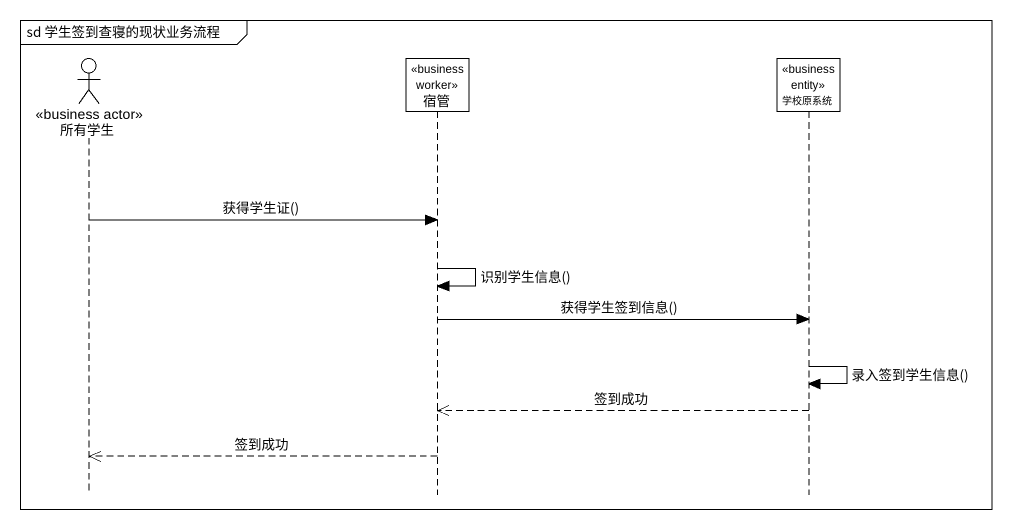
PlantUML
@startuml
mainframe sd 学生签到查寝的现状业务流程
hide footbox
actor 所有学生 <<business actor>>
participant 宿管 <<business worker>>
participant 学校原系统 <<business entity>>

所有学生 -> 宿管 : 获得学生证()
宿管 -> 宿管 : 识别学生信息()
宿管 -> 学校原系统 : 获得学生签到信息()
学校原系统 -> 学校原系统 : 录入签到学生信息()
学校原系统 -->> 宿管 : 签到成功
宿管 -->> 所有学生 : 签到成功
@enduml
